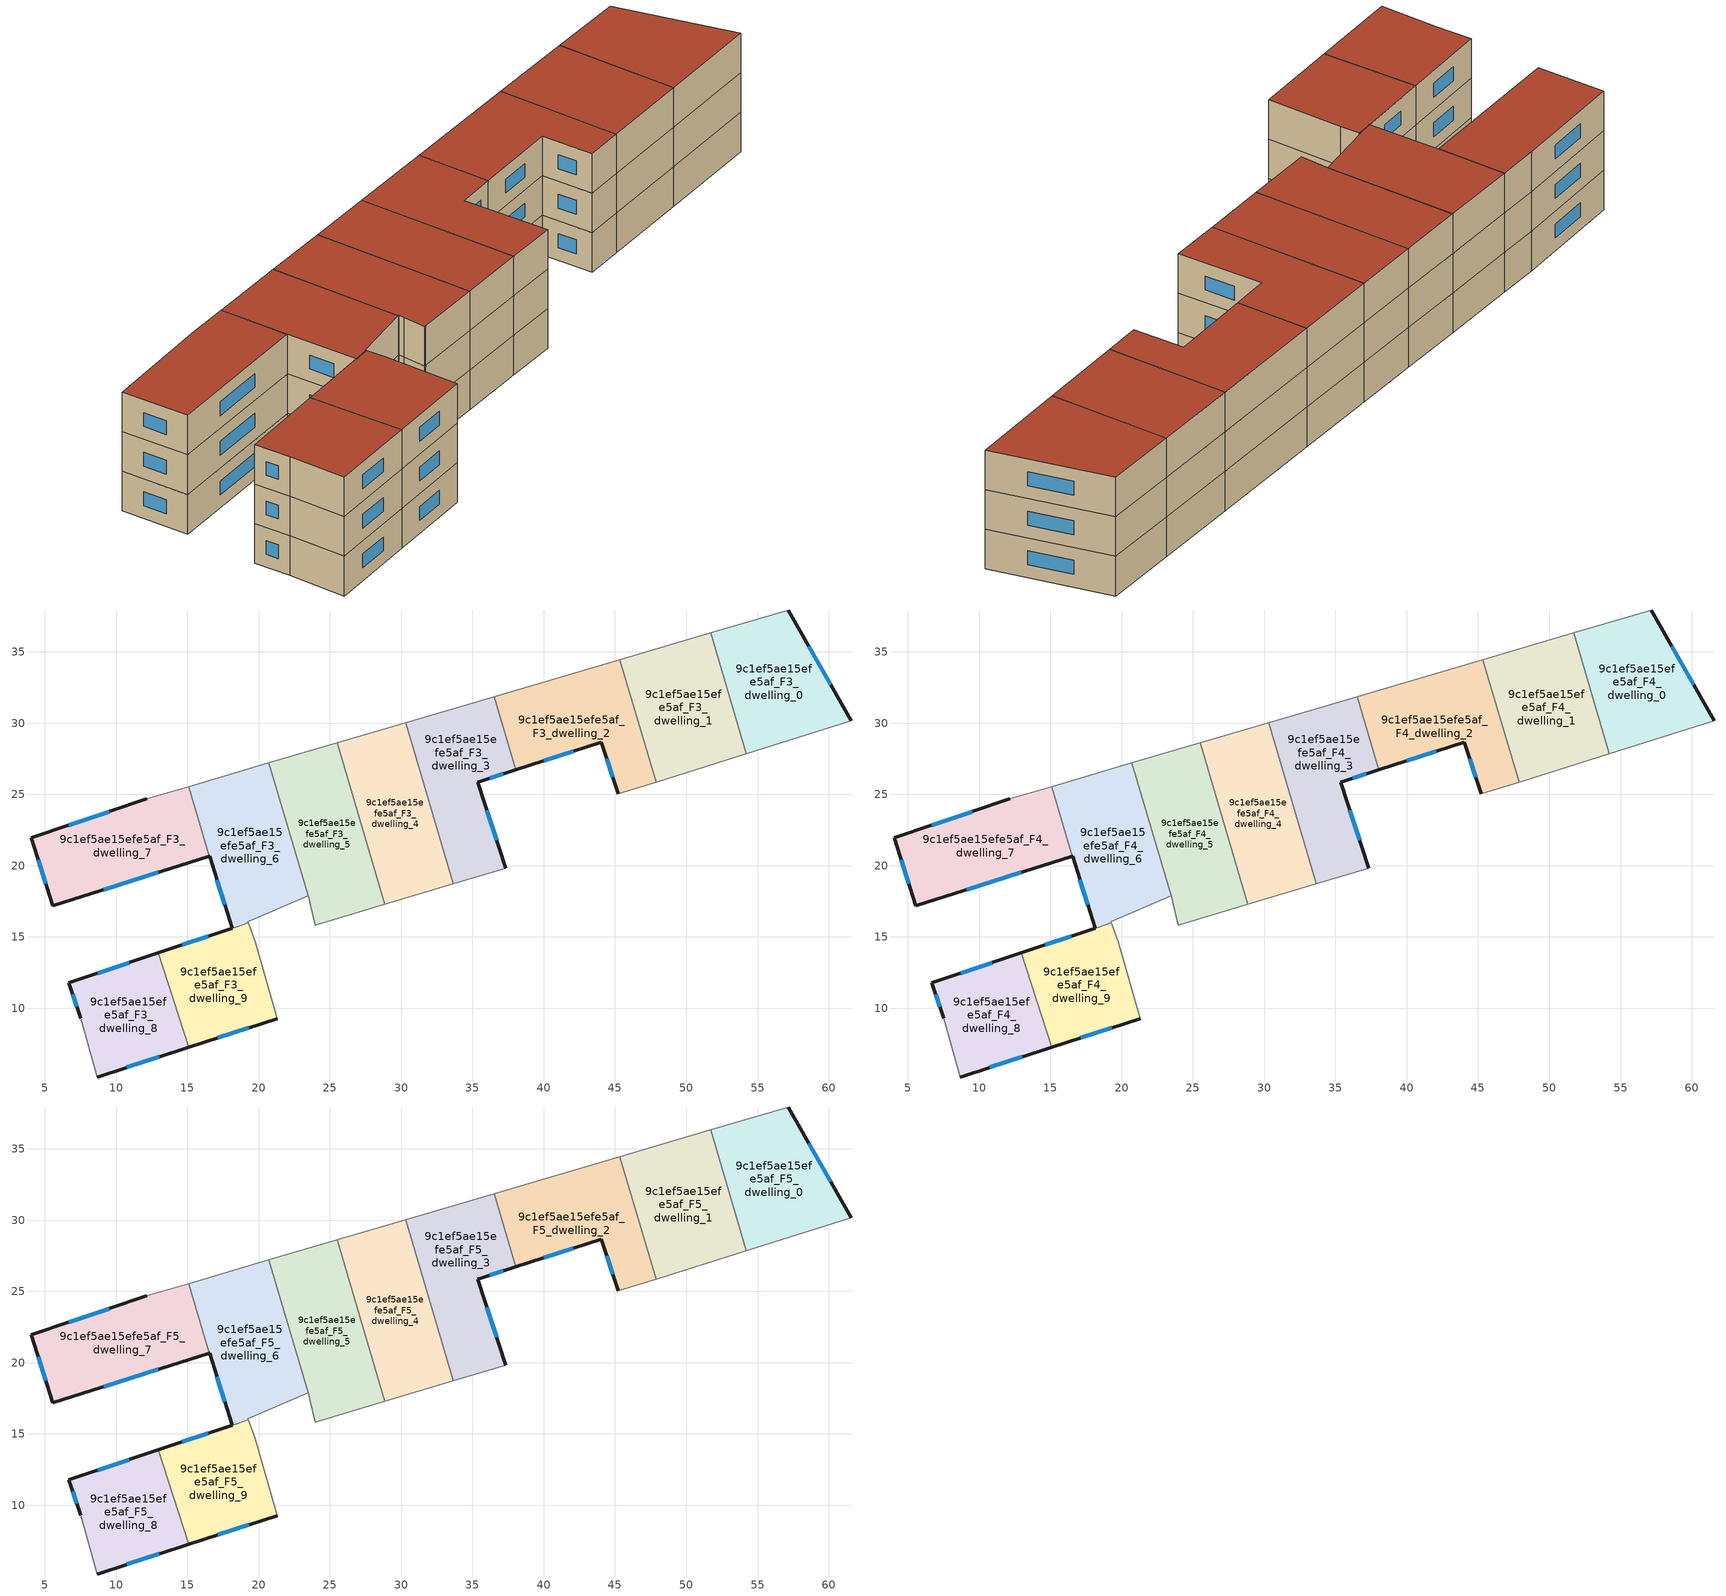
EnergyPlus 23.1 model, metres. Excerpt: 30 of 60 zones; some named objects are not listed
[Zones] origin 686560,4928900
9c1ef5ae15efe5af_F3_dwelling_0
 floor to 9c1ef5ae15efe5af_F2_dwelling_0 (EU_floor_Construction): 57.15,37.94 61.59,30.16 54.2,27.85 51.7,36.33 z9
 wall outside (EU_wall_Construction): 61.59,30.16 57.15,37.94 z9:12
 wall to 9c1ef5ae15efe5af_F3_dwelling_1 (EU_wall_Construction): 51.7,36.33 54.2,27.85 z9:12
 wall adiabatic (EU_wall_Construction): 57.15,37.94 51.7,36.33 / 54.2,27.85 61.59,30.16 z9:12
 window (EU_Window_Construction): 60.15,32.69 58.6,35.41 z9.98:11.02
9c1ef5ae15efe5af_F3_dwelling_1
 floor to 9c1ef5ae15efe5af_F2_dwelling_1 (EU_floor_Construction): 51.7,36.33 54.2,27.85 47.88,25.87 45.35,34.46 z9
 wall to 9c1ef5ae15efe5af_F3_dwelling_2 (EU_wall_Construction): 45.35,34.46 47.88,25.87 z9:12
 wall adiabatic (EU_wall_Construction): 51.7,36.33 45.35,34.46 / 47.88,25.87 54.2,27.85 z9:12
9c1ef5ae15efe5af_F3_dwelling_2
 floor to 9c1ef5ae15efe5af_F2_dwelling_2 (EU_floor_Construction): 45.35,34.46 47.88,25.87 45.23,25.04 44.03,28.67 38.04,26.72 36.53,31.86 z9
 wall outside (EU_wall_Construction): 38.04,26.72 44.03,28.67 45.23,25.04 z9:12
 wall to 9c1ef5ae15efe5af_F3_dwelling_3 (EU_wall_Construction): 36.53,31.86 38.04,26.72 z9:12
 wall adiabatic (EU_wall_Construction): 45.35,34.46 36.53,31.86 / 45.23,25.04 47.88,25.87 z9:12
 window (EU_Window_Construction): 44.42,27.49 44.84,26.22 / 39.99,27.35 42.08,28.04 z9.98:11.02
9c1ef5ae15efe5af_F3_dwelling_3
 floor to 9c1ef5ae15efe5af_F2_dwelling_3 (EU_floor_Construction): 36.53,31.86 38.04,26.72 35.35,25.85 37.33,19.83 33.64,18.72 30.31,30.03 z9
 wall outside (EU_wall_Construction): 37.33,19.83 35.35,25.85 38.04,26.72 z9:12
 wall adiabatic (EU_wall_Construction): 33.64,18.72 37.33,19.83 / 36.53,31.86 30.31,30.03 z9:12
 wall to 9c1ef5ae15efe5af_F3_dwelling_4 (EU_wall_Construction): 30.31,30.03 33.64,18.72 z9:12
 window (EU_Window_Construction): 36.69,21.79 36,23.89 / 36.23,26.13 37.17,26.44 z9.98:11.02
9c1ef5ae15efe5af_F3_dwelling_4
 floor to 9c1ef5ae15efe5af_F2_dwelling_4 (EU_floor_Construction): 30.31,30.03 33.64,18.72 28.85,17.29 25.51,28.62 z9
 wall to 9c1ef5ae15efe5af_F3_dwelling_5 (EU_wall_Construction): 25.51,28.62 28.85,17.29 z9:12
 wall adiabatic (EU_wall_Construction): 30.31,30.03 25.51,28.62 / 28.85,17.29 33.64,18.72 z9:12
9c1ef5ae15efe5af_F3_dwelling_5
 floor to 9c1ef5ae15efe5af_F2_dwelling_5 (EU_floor_Construction): 25.51,28.62 28.85,17.29 24.07,15.85 23.95,15.82 23.49,17.91 23.46,17.9 20.72,27.21 z9
 wall adiabatic (EU_wall_Construction): 23.46,17.9 23.49,17.91 23.59,17.45 / 25.51,28.62 20.72,27.21 / 23.6,17.45 23.95,15.82 24.07,15.85 28.85,17.29 z9:12
 wall to 9c1ef5ae15efe5af_F3_dwelling_6 (EU_wall_Construction): 20.72,27.21 23.46,17.9 z9:12
9c1ef5ae15efe5af_F3_dwelling_6
 floor to 9c1ef5ae15efe5af_F2_dwelling_6 (EU_floor_Construction): 20.72,27.21 23.46,17.9 19.23,16.06 19.26,15.99 18.38,15.69 18.15,15.6 18.14,15.62 16.56,20.66 16.53,20.65 15.09,25.55 z9
 wall outside (EU_wall_Construction): 16.53,20.65 16.56,20.66 18.14,15.62 z9:12
 wall adiabatic (EU_wall_Construction): 20.72,27.21 15.09,25.55 / 18.38,15.69 19.26,15.99 19.23,16.06 23.46,17.9 / 18.14,15.62 18.15,15.6 z9:12
 wall to 9c1ef5ae15efe5af_F3_dwelling_9 (EU_wall_Construction): 18.15,15.6 18.38,15.69 z9:12
 wall to 9c1ef5ae15efe5af_F3_dwelling_7 (EU_wall_Construction): 15.09,25.55 16.53,20.65 z9:12
 window (EU_Window_Construction): 17.07,19.02 17.63,17.26 z9.98:11.02
9c1ef5ae15efe5af_F3_dwelling_7
 floor to 9c1ef5ae15efe5af_F2_dwelling_7 (EU_floor_Construction): 15.09,25.55 16.53,20.65 5.54,17.19 4.03,21.96 12.15,24.68 z9
 wall outside (EU_wall_Construction): 12.15,24.68 4.03,21.96 5.54,17.19 16.53,20.65 z9:12
 wall adiabatic (EU_wall_Construction): 15.09,25.55 12.15,24.68 z9:12
 window (EU_Window_Construction): 9.11,18.32 12.96,19.53 / 4.52,20.41 5.04,18.74 / 9.5,23.8 6.67,22.84 z9.98:11.02
9c1ef5ae15efe5af_F3_dwelling_8
 floor to 9c1ef5ae15efe5af_F2_dwelling_8 (EU_floor_Construction): 12.96,13.88 15.1,7.26 8.67,5.17 7.52,9.28 6.67,11.78 z9
 wall outside (EU_wall_Construction): 8.67,5.17 15.1,7.26 / 12.96,13.88 6.67,11.78 7.52,9.28 z9:12
 wall adiabatic (EU_wall_Construction): 7.52,9.28 8.67,5.17 z9:12
 wall to 9c1ef5ae15efe5af_F3_dwelling_9 (EU_wall_Construction): 15.1,7.26 12.96,13.88 z9:12
 window (EU_Window_Construction): 10.76,5.85 13.01,6.58 / 6.94,10.97 7.24,10.09 / 10.91,13.2 8.71,12.46 z9.98:11.02
9c1ef5ae15efe5af_F3_dwelling_9
 floor to 9c1ef5ae15efe5af_F2_dwelling_9 (EU_floor_Construction): 19.29,15.92 19.74,14.65 21.31,9.27 15.1,7.26 12.96,13.88 18.14,15.61 18.15,15.6 18.38,15.69 19.26,15.99 z9
 wall outside (EU_wall_Construction): 18.14,15.61 12.96,13.88 / 15.1,7.26 21.31,9.27 z9:12
 wall adiabatic (EU_wall_Construction): 18.15,15.6 18.15,15.61 / 21.31,9.27 19.74,14.65 19.29,15.92 19.26,15.99 18.38,15.69 z9:12
 window (EU_Window_Construction): 16.46,15.05 14.64,14.44 / 17.12,7.91 19.29,8.62 z9.98:11.02
9c1ef5ae15efe5af_F4_dwelling_0
 floor to 9c1ef5ae15efe5af_F3_dwelling_0 (EU_floor_Construction): 57.15,37.94 61.59,30.16 54.2,27.85 51.7,36.33 z12
 wall outside (EU_wall_Construction): 61.59,30.16 57.15,37.94 z12:15
 wall to 9c1ef5ae15efe5af_F4_dwelling_1 (EU_wall_Construction): 51.7,36.33 54.2,27.85 z12:15
 wall adiabatic (EU_wall_Construction): 57.15,37.94 51.7,36.33 / 54.2,27.85 61.59,30.16 z12:15
 window (EU_Window_Construction): 60.15,32.69 58.6,35.41 z12.98:14.02
9c1ef5ae15efe5af_F4_dwelling_1
 floor to 9c1ef5ae15efe5af_F3_dwelling_1 (EU_floor_Construction): 51.7,36.33 54.2,27.85 47.88,25.87 45.35,34.46 z12
 wall to 9c1ef5ae15efe5af_F4_dwelling_2 (EU_wall_Construction): 45.35,34.46 47.88,25.87 z12:15
 wall adiabatic (EU_wall_Construction): 51.7,36.33 45.35,34.46 / 47.88,25.87 54.2,27.85 z12:15
9c1ef5ae15efe5af_F4_dwelling_2
 floor to 9c1ef5ae15efe5af_F3_dwelling_2 (EU_floor_Construction): 45.35,34.46 47.88,25.87 45.23,25.04 44.03,28.67 38.04,26.72 36.53,31.86 z12
 wall outside (EU_wall_Construction): 38.04,26.72 44.03,28.67 45.23,25.04 z12:15
 wall to 9c1ef5ae15efe5af_F4_dwelling_3 (EU_wall_Construction): 36.53,31.86 38.04,26.72 z12:15
 wall adiabatic (EU_wall_Construction): 45.35,34.46 36.53,31.86 / 45.23,25.04 47.88,25.87 z12:15
 window (EU_Window_Construction): 44.42,27.49 44.84,26.22 / 39.99,27.35 42.08,28.04 z12.98:14.02
9c1ef5ae15efe5af_F4_dwelling_3
 floor to 9c1ef5ae15efe5af_F3_dwelling_3 (EU_floor_Construction): 36.53,31.86 38.04,26.72 35.35,25.85 37.33,19.83 33.64,18.72 30.31,30.03 z12
 wall outside (EU_wall_Construction): 37.33,19.83 35.35,25.85 38.04,26.72 z12:15
 wall adiabatic (EU_wall_Construction): 33.64,18.72 37.33,19.83 / 36.53,31.86 30.31,30.03 z12:15
 wall to 9c1ef5ae15efe5af_F4_dwelling_4 (EU_wall_Construction): 30.31,30.03 33.64,18.72 z12:15
 window (EU_Window_Construction): 36.69,21.79 36,23.89 / 36.23,26.13 37.17,26.44 z12.98:14.02
9c1ef5ae15efe5af_F4_dwelling_4
 floor to 9c1ef5ae15efe5af_F3_dwelling_4 (EU_floor_Construction): 30.31,30.03 33.64,18.72 28.85,17.29 25.51,28.62 z12
 wall to 9c1ef5ae15efe5af_F4_dwelling_5 (EU_wall_Construction): 25.51,28.62 28.85,17.29 z12:15
 wall adiabatic (EU_wall_Construction): 30.31,30.03 25.51,28.62 / 28.85,17.29 33.64,18.72 z12:15
9c1ef5ae15efe5af_F4_dwelling_5
 floor to 9c1ef5ae15efe5af_F3_dwelling_5 (EU_floor_Construction): 25.51,28.62 28.85,17.29 24.07,15.85 23.95,15.82 23.49,17.91 23.46,17.9 20.72,27.21 z12
 wall adiabatic (EU_wall_Construction): 23.46,17.9 23.49,17.91 23.59,17.45 / 25.51,28.62 20.72,27.21 / 23.6,17.45 23.95,15.82 24.07,15.85 28.85,17.29 z12:15
 wall to 9c1ef5ae15efe5af_F4_dwelling_6 (EU_wall_Construction): 20.72,27.21 23.46,17.9 z12:15
9c1ef5ae15efe5af_F4_dwelling_6
 floor to 9c1ef5ae15efe5af_F3_dwelling_6 (EU_floor_Construction): 20.72,27.21 23.46,17.9 19.23,16.06 19.26,15.99 18.38,15.69 18.15,15.6 18.14,15.62 16.56,20.66 16.53,20.65 15.09,25.55 z12
 wall outside (EU_wall_Construction): 16.53,20.65 16.56,20.66 18.14,15.62 z12:15
 wall adiabatic (EU_wall_Construction): 20.72,27.21 15.09,25.55 / 18.38,15.69 19.26,15.99 19.23,16.06 23.46,17.9 / 18.14,15.62 18.15,15.6 z12:15
 wall to 9c1ef5ae15efe5af_F4_dwelling_9 (EU_wall_Construction): 18.15,15.6 18.38,15.69 z12:15
 wall to 9c1ef5ae15efe5af_F4_dwelling_7 (EU_wall_Construction): 15.09,25.55 16.53,20.65 z12:15
 window (EU_Window_Construction): 17.07,19.02 17.63,17.26 z12.98:14.02
9c1ef5ae15efe5af_F4_dwelling_7
 floor to 9c1ef5ae15efe5af_F3_dwelling_7 (EU_floor_Construction): 15.09,25.55 16.53,20.65 5.54,17.19 4.03,21.96 12.15,24.68 z12
 wall outside (EU_wall_Construction): 12.15,24.68 4.03,21.96 5.54,17.19 16.53,20.65 z12:15
 wall adiabatic (EU_wall_Construction): 15.09,25.55 12.15,24.68 z12:15
 window (EU_Window_Construction): 9.11,18.32 12.96,19.53 / 4.52,20.41 5.04,18.74 / 9.5,23.8 6.67,22.84 z12.98:14.02
9c1ef5ae15efe5af_F4_dwelling_8
 floor to 9c1ef5ae15efe5af_F3_dwelling_8 (EU_floor_Construction): 12.96,13.88 15.1,7.26 8.67,5.17 7.52,9.28 6.67,11.78 z12
 wall outside (EU_wall_Construction): 8.67,5.17 15.1,7.26 / 12.96,13.88 6.67,11.78 7.52,9.28 z12:15
 wall adiabatic (EU_wall_Construction): 7.52,9.28 8.67,5.17 z12:15
 wall to 9c1ef5ae15efe5af_F4_dwelling_9 (EU_wall_Construction): 15.1,7.26 12.96,13.88 z12:15
 window (EU_Window_Construction): 10.76,5.85 13.01,6.58 / 6.94,10.97 7.24,10.09 / 10.91,13.2 8.71,12.46 z12.98:14.02
9c1ef5ae15efe5af_F4_dwelling_9
 floor to 9c1ef5ae15efe5af_F3_dwelling_9 (EU_floor_Construction): 19.29,15.92 19.74,14.65 21.31,9.27 15.1,7.26 12.96,13.88 18.14,15.61 18.15,15.6 18.38,15.69 19.26,15.99 z12
 wall outside (EU_wall_Construction): 18.14,15.61 12.96,13.88 / 15.1,7.26 21.31,9.27 z12:15
 wall adiabatic (EU_wall_Construction): 18.15,15.6 18.15,15.61 / 21.31,9.27 19.74,14.65 19.29,15.92 19.26,15.99 18.38,15.69 z12:15
 window (EU_Window_Construction): 16.46,15.05 14.64,14.44 / 17.12,7.91 19.29,8.62 z12.98:14.02
9c1ef5ae15efe5af_F5_dwelling_0
 floor to 9c1ef5ae15efe5af_F4_dwelling_0 (EU_floor_Construction): 57.15,37.94 61.59,30.16 54.2,27.85 51.7,36.33 z15
 wall outside (EU_wall_Construction): 61.59,30.16 57.15,37.94 z15:18
 wall to 9c1ef5ae15efe5af_F5_dwelling_1 (EU_wall_Construction): 51.7,36.33 54.2,27.85 z15:18
 wall adiabatic (EU_wall_Construction): 57.15,37.94 51.7,36.33 / 54.2,27.85 61.59,30.16 z15:18
 window (EU_Window_Construction): 60.15,32.69 58.6,35.41 z15.98:17.02
 roof outside (EU_roof_Construction): 61.59,30.16 57.15,37.94 51.7,36.33 54.2,27.85 z18
9c1ef5ae15efe5af_F5_dwelling_1
 floor to 9c1ef5ae15efe5af_F4_dwelling_1 (EU_floor_Construction): 51.7,36.33 54.2,27.85 47.88,25.87 45.35,34.46 z15
 wall to 9c1ef5ae15efe5af_F5_dwelling_2 (EU_wall_Construction): 45.35,34.46 47.88,25.87 z15:18
 wall adiabatic (EU_wall_Construction): 51.7,36.33 45.35,34.46 / 47.88,25.87 54.2,27.85 z15:18
 roof outside (EU_roof_Construction): 54.2,27.85 51.7,36.33 45.35,34.46 47.88,25.87 z18
9c1ef5ae15efe5af_F5_dwelling_2
 floor to 9c1ef5ae15efe5af_F4_dwelling_2 (EU_floor_Construction): 45.35,34.46 47.88,25.87 45.23,25.04 44.03,28.67 38.04,26.72 36.53,31.86 z15
 wall outside (EU_wall_Construction): 38.04,26.72 44.03,28.67 45.23,25.04 z15:18
 wall to 9c1ef5ae15efe5af_F5_dwelling_3 (EU_wall_Construction): 36.53,31.86 38.04,26.72 z15:18
 wall adiabatic (EU_wall_Construction): 45.35,34.46 36.53,31.86 / 45.23,25.04 47.88,25.87 z15:18
 window (EU_Window_Construction): 44.42,27.49 44.84,26.22 / 39.99,27.35 42.08,28.04 z15.98:17.02
 roof outside (EU_roof_Construction): 47.88,25.87 45.35,34.46 36.53,31.86 38.04,26.72 44.03,28.67 45.23,25.04 z18
9c1ef5ae15efe5af_F5_dwelling_3
 floor to 9c1ef5ae15efe5af_F4_dwelling_3 (EU_floor_Construction): 36.53,31.86 38.04,26.72 35.35,25.85 37.33,19.83 33.64,18.72 30.31,30.03 z15
 wall outside (EU_wall_Construction): 37.33,19.83 35.35,25.85 38.04,26.72 z15:18
 wall adiabatic (EU_wall_Construction): 33.64,18.72 37.33,19.83 / 36.53,31.86 30.31,30.03 z15:18
 wall to 9c1ef5ae15efe5af_F5_dwelling_4 (EU_wall_Construction): 30.31,30.03 33.64,18.72 z15:18
 window (EU_Window_Construction): 36.69,21.79 36,23.89 / 36.23,26.13 37.17,26.44 z15.98:17.02
 roof outside (EU_roof_Construction): 37.33,19.83 35.35,25.85 38.04,26.72 36.53,31.86 30.31,30.03 33.64,18.72 z18
9c1ef5ae15efe5af_F5_dwelling_4
 floor to 9c1ef5ae15efe5af_F4_dwelling_4 (EU_floor_Construction): 30.31,30.03 33.64,18.72 28.85,17.29 25.51,28.62 z15
 wall to 9c1ef5ae15efe5af_F5_dwelling_5 (EU_wall_Construction): 25.51,28.62 28.85,17.29 z15:18
 wall adiabatic (EU_wall_Construction): 30.31,30.03 25.51,28.62 / 28.85,17.29 33.64,18.72 z15:18
 roof outside (EU_roof_Construction): 33.64,18.72 30.31,30.03 25.51,28.62 28.85,17.29 z18
9c1ef5ae15efe5af_F5_dwelling_5
 floor to 9c1ef5ae15efe5af_F4_dwelling_5 (EU_floor_Construction): 25.51,28.62 28.85,17.29 24.07,15.85 23.95,15.82 23.49,17.91 23.46,17.9 20.72,27.21 z15
 wall adiabatic (EU_wall_Construction): 23.46,17.9 23.49,17.91 23.59,17.45 / 25.51,28.62 20.72,27.21 / 23.6,17.45 23.95,15.82 24.07,15.85 28.85,17.29 z15:18
 wall to 9c1ef5ae15efe5af_F5_dwelling_6 (EU_wall_Construction): 20.72,27.21 23.46,17.9 z15:18
 roof outside (EU_roof_Construction): 28.85,17.29 25.51,28.62 20.72,27.21 23.46,17.9 23.49,17.91 23.95,15.82 24.07,15.85 z18
9c1ef5ae15efe5af_F5_dwelling_6
 floor to 9c1ef5ae15efe5af_F4_dwelling_6 (EU_floor_Construction): 20.72,27.21 23.46,17.9 19.23,16.06 19.26,15.99 18.38,15.69 18.15,15.6 18.14,15.62 16.56,20.66 16.53,20.65 15.09,25.55 z15
 wall outside (EU_wall_Construction): 16.53,20.65 16.56,20.66 18.14,15.62 z15:18
 wall adiabatic (EU_wall_Construction): 20.72,27.21 15.09,25.55 / 18.38,15.69 19.26,15.99 19.23,16.06 23.46,17.9 / 18.14,15.62 18.15,15.6 z15:18
 wall to 9c1ef5ae15efe5af_F5_dwelling_9 (EU_wall_Construction): 18.15,15.6 18.38,15.69 z15:18
 wall to 9c1ef5ae15efe5af_F5_dwelling_7 (EU_wall_Construction): 15.09,25.55 16.53,20.65 z15:18
 window (EU_Window_Construction): 17.07,19.02 17.63,17.26 z15.98:17.02
 roof outside (EU_roof_Construction): 23.46,17.9 20.72,27.21 15.09,25.55 16.53,20.65 16.56,20.66 18.14,15.62 18.15,15.6 18.38,15.69 19.26,15.99 19.23,16.06 z18
9c1ef5ae15efe5af_F5_dwelling_7
 floor to 9c1ef5ae15efe5af_F4_dwelling_7 (EU_floor_Construction): 15.09,25.55 16.53,20.65 5.54,17.19 4.03,21.96 12.15,24.68 z15
 wall outside (EU_wall_Construction): 12.15,24.68 4.03,21.96 5.54,17.19 16.53,20.65 z15:18
 wall adiabatic (EU_wall_Construction): 15.09,25.55 12.15,24.68 z15:18
 window (EU_Window_Construction): 9.11,18.32 12.96,19.53 / 4.52,20.41 5.04,18.74 / 9.5,23.8 6.67,22.84 z15.98:17.02
 roof outside (EU_roof_Construction): 16.53,20.65 15.09,25.55 12.15,24.68 4.03,21.96 5.54,17.19 z18
9c1ef5ae15efe5af_F5_dwelling_8
 floor to 9c1ef5ae15efe5af_F4_dwelling_8 (EU_floor_Construction): 12.96,13.88 15.1,7.26 8.67,5.17 7.52,9.28 6.67,11.78 z15
 wall outside (EU_wall_Construction): 8.67,5.17 15.1,7.26 / 12.96,13.88 6.67,11.78 7.52,9.28 z15:18
 wall adiabatic (EU_wall_Construction): 7.52,9.28 8.67,5.17 z15:18
 wall to 9c1ef5ae15efe5af_F5_dwelling_9 (EU_wall_Construction): 15.1,7.26 12.96,13.88 z15:18
 window (EU_Window_Construction): 10.76,5.85 13.01,6.58 / 6.94,10.97 7.24,10.09 / 10.91,13.2 8.71,12.46 z15.98:17.02
 roof outside (EU_roof_Construction): 15.1,7.26 12.96,13.88 6.67,11.78 7.52,9.28 8.67,5.17 z18
9c1ef5ae15efe5af_F5_dwelling_9
 floor to 9c1ef5ae15efe5af_F4_dwelling_9 (EU_floor_Construction): 19.29,15.92 19.74,14.65 21.31,9.27 15.1,7.26 12.96,13.88 18.14,15.61 18.15,15.6 18.38,15.69 19.26,15.99 z15
 wall outside (EU_wall_Construction): 18.14,15.61 12.96,13.88 / 15.1,7.26 21.31,9.27 z15:18
 wall adiabatic (EU_wall_Construction): 18.15,15.6 18.15,15.61 / 21.31,9.27 19.74,14.65 19.29,15.92 19.26,15.99 18.38,15.69 z15:18
 window (EU_Window_Construction): 16.46,15.05 14.64,14.44 / 17.12,7.91 19.29,8.62 z15.98:17.02
 roof outside (EU_roof_Construction): 21.31,9.27 19.74,14.65 19.29,15.92 19.26,15.99 18.38,15.69 18.15,15.6 18.15,15.61 12.96,13.88 15.1,7.26 z18
[Building]
EU S2 Campaign: North Axis=0; Terrain=City; Solar Distribution=FullExterior
[Site:Location]
Bologna: Latitude=44.5; Longitude=11.25; Time Zone=1; Elevation=37
[SizingPeriod:WeatherFileDays]
AnnualSizingPeriod: Begin Month=1; Begin Day of Month=1; End Month=12; End Day of Month=31; Day of Week for Start Day=Monday; Use Weather File Daylight Saving Period=No; Use Weather File Rain and Snow Indicators=No
[MATERIAL]
EU_InternalMass_Material: Roughness=MediumRough; Thickness=0.1; Conductivity=1; Density=1800; Specific Heat=900; Thermal Absorptance=0.9; Solar Absorptance=0.7; Visible Absorptance=0.7
[MATERIAL:NOMASS] Roughness=MediumRough; Thermal Absorptance=0.9; Solar Absorptance=0.7; Visible Absorptance=0.7
Name | Thermal Resistance
EU_wall_NoMass | 0.905828
EU_roof_NoMass | 0.37593
EU_floor_NoMass | 0.67114
[WINDOWMATERIAL:SIMPLEGLAZINGSYSTEM]
EU_Window_SimpleGlazing: UFactor=4.52486; Solar Heat Gain Coefficient=0.85; Visible Transmittance=0.85
[CONSTRUCTION]
EU_wall_Construction: EU_wall_NoMass
EU_roof_Construction: EU_roof_NoMass
EU_floor_Construction: EU_floor_NoMass
EU_Window_Construction: EU_Window_SimpleGlazing
EU_InternalMass_Construction: EU_InternalMass_Material
[ZONE] Type=1; Multiplier=1; Ceiling Height=autocalculate; Floor Area=autocalculate; Part of Total Floor Area=Yes
Name | Volume
9c1ef5ae15efe5af_F3_dwelling_0; 9c1ef5ae15efe5af_F4_dwelling_0; 9c1ef5ae15efe5af_F5_dwelling_0 | 177.014
9c1ef5ae15efe5af_F3_dwelling_1; 9c1ef5ae15efe5af_F4_dwelling_1; 9c1ef5ae15efe5af_F5_dwelling_1 | 176.984
9c1ef5ae15efe5af_F3_dwelling_2; 9c1ef5ae15efe5af_F4_dwelling_2; 9c1ef5ae15efe5af_F5_dwelling_2 | 177.02
9c1ef5ae15efe5af_F3_dwelling_3; 9c1ef5ae15efe5af_F4_dwelling_3; 9c1ef5ae15efe5af_F5_dwelling_3 | 176.994
9c1ef5ae15efe5af_F3_dwelling_4; 9c1ef5ae15efe5af_F4_dwelling_4; 9c1ef5ae15efe5af_F5_dwelling_4 | 176.999
9c1ef5ae15efe5af_F3_dwelling_5; 9c1ef5ae15efe5af_F4_dwelling_5; 9c1ef5ae15efe5af_F5_dwelling_5 | 177.272
9c1ef5ae15efe5af_F3_dwelling_6; 9c1ef5ae15efe5af_F4_dwelling_6; 9c1ef5ae15efe5af_F5_dwelling_6 | 176.254
9c1ef5ae15efe5af_F3_dwelling_7; 9c1ef5ae15efe5af_F4_dwelling_7; 9c1ef5ae15efe5af_F5_dwelling_7 | 176.983
9c1ef5ae15efe5af_F3_dwelling_8; 9c1ef5ae15efe5af_F4_dwelling_8; 9c1ef5ae15efe5af_F5_dwelling_8 | 138.414
9c1ef5ae15efe5af_F3_dwelling_9; 9c1ef5ae15efe5af_F4_dwelling_9; 9c1ef5ae15efe5af_F5_dwelling_9 | 138.912
[INTERNALMASS] Construction=EU_InternalMass_Construction
Name | Zone or ZoneList | Surface Area
9c1ef5ae15efe5af_F3_dwelling_0_EU_InternalMass | 9c1ef5ae15efe5af_F3_dwelling_0 | 59.0049
9c1ef5ae15efe5af_F3_dwelling_1_EU_InternalMass | 9c1ef5ae15efe5af_F3_dwelling_1 | 58.9946
9c1ef5ae15efe5af_F3_dwelling_2_EU_InternalMass | 9c1ef5ae15efe5af_F3_dwelling_2 | 59.0062
9c1ef5ae15efe5af_F3_dwelling_3_EU_InternalMass | 9c1ef5ae15efe5af_F3_dwelling_3 | 58.9984
9c1ef5ae15efe5af_F3_dwelling_4_EU_InternalMass | 9c1ef5ae15efe5af_F3_dwelling_4 | 58.9996
9c1ef5ae15efe5af_F3_dwelling_5_EU_InternalMass | 9c1ef5ae15efe5af_F3_dwelling_5 | 59.0876
9c1ef5ae15efe5af_F3_dwelling_6_EU_InternalMass | 9c1ef5ae15efe5af_F3_dwelling_6 | 58.752
9c1ef5ae15efe5af_F3_dwelling_7_EU_InternalMass | 9c1ef5ae15efe5af_F3_dwelling_7 | 58.9941
9c1ef5ae15efe5af_F3_dwelling_8_EU_InternalMass | 9c1ef5ae15efe5af_F3_dwelling_8 | 46.1381
9c1ef5ae15efe5af_F3_dwelling_9_EU_InternalMass | 9c1ef5ae15efe5af_F3_dwelling_9 | 46.3051
9c1ef5ae15efe5af_F4_dwelling_0_EU_InternalMass | 9c1ef5ae15efe5af_F4_dwelling_0 | 59.0049
9c1ef5ae15efe5af_F4_dwelling_1_EU_InternalMass | 9c1ef5ae15efe5af_F4_dwelling_1 | 58.9946
9c1ef5ae15efe5af_F4_dwelling_2_EU_InternalMass | 9c1ef5ae15efe5af_F4_dwelling_2 | 59.0062
9c1ef5ae15efe5af_F4_dwelling_3_EU_InternalMass | 9c1ef5ae15efe5af_F4_dwelling_3 | 58.9984
9c1ef5ae15efe5af_F4_dwelling_4_EU_InternalMass | 9c1ef5ae15efe5af_F4_dwelling_4 | 58.9996
9c1ef5ae15efe5af_F4_dwelling_5_EU_InternalMass | 9c1ef5ae15efe5af_F4_dwelling_5 | 59.0876
9c1ef5ae15efe5af_F4_dwelling_6_EU_InternalMass | 9c1ef5ae15efe5af_F4_dwelling_6 | 58.752
9c1ef5ae15efe5af_F4_dwelling_7_EU_InternalMass | 9c1ef5ae15efe5af_F4_dwelling_7 | 58.9941
9c1ef5ae15efe5af_F4_dwelling_8_EU_InternalMass | 9c1ef5ae15efe5af_F4_dwelling_8 | 46.1381
9c1ef5ae15efe5af_F4_dwelling_9_EU_InternalMass | 9c1ef5ae15efe5af_F4_dwelling_9 | 46.3051
9c1ef5ae15efe5af_F5_dwelling_0_EU_InternalMass | 9c1ef5ae15efe5af_F5_dwelling_0 | 59.0049
9c1ef5ae15efe5af_F5_dwelling_1_EU_InternalMass | 9c1ef5ae15efe5af_F5_dwelling_1 | 58.9946
9c1ef5ae15efe5af_F5_dwelling_2_EU_InternalMass | 9c1ef5ae15efe5af_F5_dwelling_2 | 59.0062
9c1ef5ae15efe5af_F5_dwelling_3_EU_InternalMass | 9c1ef5ae15efe5af_F5_dwelling_3 | 58.9984
9c1ef5ae15efe5af_F5_dwelling_4_EU_InternalMass | 9c1ef5ae15efe5af_F5_dwelling_4 | 58.9996
9c1ef5ae15efe5af_F5_dwelling_5_EU_InternalMass | 9c1ef5ae15efe5af_F5_dwelling_5 | 59.0876
9c1ef5ae15efe5af_F5_dwelling_6_EU_InternalMass | 9c1ef5ae15efe5af_F5_dwelling_6 | 58.752
9c1ef5ae15efe5af_F5_dwelling_7_EU_InternalMass | 9c1ef5ae15efe5af_F5_dwelling_7 | 58.9941
9c1ef5ae15efe5af_F5_dwelling_8_EU_InternalMass | 9c1ef5ae15efe5af_F5_dwelling_8 | 46.1381
9c1ef5ae15efe5af_F5_dwelling_9_EU_InternalMass | 9c1ef5ae15efe5af_F5_dwelling_9 | 46.3051
[OTHEREQUIPMENT] Fuel Type=Electricity; Design Level Calculation Method=Watts/Area; Power per Zone Floor Area=1; Fraction Latent=0; Fraction Radiant=0; Fraction Lost=0; Carbon Dioxide Generation Rate=0; EndUse Subcategory=EU_Step8_InternalGains
Name | Zone or ZoneList or Space or SpaceList | Schedule
EU_Step8_InternalGain_9c1ef5ae15efe5af_F3_dwelling_0_f000 | 9c1ef5ae15efe5af_F3_dwelling_0 | EU_Step8_GainSchedule_9c1ef5ae15efe5af_F3_dwelling_0_f000
EU_Step8_InternalGain_9c1ef5ae15efe5af_F3_dwelling_1_f000 | 9c1ef5ae15efe5af_F3_dwelling_1 | EU_Step8_GainSchedule_9c1ef5ae15efe5af_F3_dwelling_1_f000
EU_Step8_InternalGain_9c1ef5ae15efe5af_F3_dwelling_2_f000 | 9c1ef5ae15efe5af_F3_dwelling_2 | EU_Step8_GainSchedule_9c1ef5ae15efe5af_F3_dwelling_2_f000
EU_Step8_InternalGain_9c1ef5ae15efe5af_F3_dwelling_3_f000 | 9c1ef5ae15efe5af_F3_dwelling_3 | EU_Step8_GainSchedule_9c1ef5ae15efe5af_F3_dwelling_3_f000
EU_Step8_InternalGain_9c1ef5ae15efe5af_F3_dwelling_4_f000 | 9c1ef5ae15efe5af_F3_dwelling_4 | EU_Step8_GainSchedule_9c1ef5ae15efe5af_F3_dwelling_4_f000
EU_Step8_InternalGain_9c1ef5ae15efe5af_F3_dwelling_5_f000 | 9c1ef5ae15efe5af_F3_dwelling_5 | EU_Step8_GainSchedule_9c1ef5ae15efe5af_F3_dwelling_5_f000
EU_Step8_InternalGain_9c1ef5ae15efe5af_F3_dwelling_6_f000 | 9c1ef5ae15efe5af_F3_dwelling_6 | EU_Step8_GainSchedule_9c1ef5ae15efe5af_F3_dwelling_6_f000
EU_Step8_InternalGain_9c1ef5ae15efe5af_F3_dwelling_7_f000 | 9c1ef5ae15efe5af_F3_dwelling_7 | EU_Step8_GainSchedule_9c1ef5ae15efe5af_F3_dwelling_7_f000
EU_Step8_InternalGain_9c1ef5ae15efe5af_F3_dwelling_8_f000 | 9c1ef5ae15efe5af_F3_dwelling_8 | EU_Step8_GainSchedule_9c1ef5ae15efe5af_F3_dwelling_8_f000
EU_Step8_InternalGain_9c1ef5ae15efe5af_F3_dwelling_9_f000 | 9c1ef5ae15efe5af_F3_dwelling_9 | EU_Step8_GainSchedule_9c1ef5ae15efe5af_F3_dwelling_9_f000
EU_Step8_InternalGain_9c1ef5ae15efe5af_F4_dwelling_0_f000 | 9c1ef5ae15efe5af_F4_dwelling_0 | EU_Step8_GainSchedule_9c1ef5ae15efe5af_F4_dwelling_0_f000
EU_Step8_InternalGain_9c1ef5ae15efe5af_F4_dwelling_1_f000 | 9c1ef5ae15efe5af_F4_dwelling_1 | EU_Step8_GainSchedule_9c1ef5ae15efe5af_F4_dwelling_1_f000
EU_Step8_InternalGain_9c1ef5ae15efe5af_F4_dwelling_2_f000 | 9c1ef5ae15efe5af_F4_dwelling_2 | EU_Step8_GainSchedule_9c1ef5ae15efe5af_F4_dwelling_2_f000
EU_Step8_InternalGain_9c1ef5ae15efe5af_F4_dwelling_3_f000 | 9c1ef5ae15efe5af_F4_dwelling_3 | EU_Step8_GainSchedule_9c1ef5ae15efe5af_F4_dwelling_3_f000
EU_Step8_InternalGain_9c1ef5ae15efe5af_F4_dwelling_4_f000 | 9c1ef5ae15efe5af_F4_dwelling_4 | EU_Step8_GainSchedule_9c1ef5ae15efe5af_F4_dwelling_4_f000
EU_Step8_InternalGain_9c1ef5ae15efe5af_F4_dwelling_5_f000 | 9c1ef5ae15efe5af_F4_dwelling_5 | EU_Step8_GainSchedule_9c1ef5ae15efe5af_F4_dwelling_5_f000
EU_Step8_InternalGain_9c1ef5ae15efe5af_F4_dwelling_6_f000 | 9c1ef5ae15efe5af_F4_dwelling_6 | EU_Step8_GainSchedule_9c1ef5ae15efe5af_F4_dwelling_6_f000
EU_Step8_InternalGain_9c1ef5ae15efe5af_F4_dwelling_7_f000 | 9c1ef5ae15efe5af_F4_dwelling_7 | EU_Step8_GainSchedule_9c1ef5ae15efe5af_F4_dwelling_7_f000
EU_Step8_InternalGain_9c1ef5ae15efe5af_F4_dwelling_8_f000 | 9c1ef5ae15efe5af_F4_dwelling_8 | EU_Step8_GainSchedule_9c1ef5ae15efe5af_F4_dwelling_8_f000
EU_Step8_InternalGain_9c1ef5ae15efe5af_F4_dwelling_9_f000 | 9c1ef5ae15efe5af_F4_dwelling_9 | EU_Step8_GainSchedule_9c1ef5ae15efe5af_F4_dwelling_9_f000
EU_Step8_InternalGain_9c1ef5ae15efe5af_F5_dwelling_0_f000 | 9c1ef5ae15efe5af_F5_dwelling_0 | EU_Step8_GainSchedule_9c1ef5ae15efe5af_F5_dwelling_0_f000
EU_Step8_InternalGain_9c1ef5ae15efe5af_F5_dwelling_1_f000 | 9c1ef5ae15efe5af_F5_dwelling_1 | EU_Step8_GainSchedule_9c1ef5ae15efe5af_F5_dwelling_1_f000
EU_Step8_InternalGain_9c1ef5ae15efe5af_F5_dwelling_2_f000 | 9c1ef5ae15efe5af_F5_dwelling_2 | EU_Step8_GainSchedule_9c1ef5ae15efe5af_F5_dwelling_2_f000
EU_Step8_InternalGain_9c1ef5ae15efe5af_F5_dwelling_3_f000 | 9c1ef5ae15efe5af_F5_dwelling_3 | EU_Step8_GainSchedule_9c1ef5ae15efe5af_F5_dwelling_3_f000
EU_Step8_InternalGain_9c1ef5ae15efe5af_F5_dwelling_4_f000 | 9c1ef5ae15efe5af_F5_dwelling_4 | EU_Step8_GainSchedule_9c1ef5ae15efe5af_F5_dwelling_4_f000
EU_Step8_InternalGain_9c1ef5ae15efe5af_F5_dwelling_5_f000 | 9c1ef5ae15efe5af_F5_dwelling_5 | EU_Step8_GainSchedule_9c1ef5ae15efe5af_F5_dwelling_5_f000
EU_Step8_InternalGain_9c1ef5ae15efe5af_F5_dwelling_6_f000 | 9c1ef5ae15efe5af_F5_dwelling_6 | EU_Step8_GainSchedule_9c1ef5ae15efe5af_F5_dwelling_6_f000
EU_Step8_InternalGain_9c1ef5ae15efe5af_F5_dwelling_7_f000 | 9c1ef5ae15efe5af_F5_dwelling_7 | EU_Step8_GainSchedule_9c1ef5ae15efe5af_F5_dwelling_7_f000
EU_Step8_InternalGain_9c1ef5ae15efe5af_F5_dwelling_8_f000 | 9c1ef5ae15efe5af_F5_dwelling_8 | EU_Step8_GainSchedule_9c1ef5ae15efe5af_F5_dwelling_8_f000
EU_Step8_InternalGain_9c1ef5ae15efe5af_F5_dwelling_9_f000 | 9c1ef5ae15efe5af_F5_dwelling_9 | EU_Step8_GainSchedule_9c1ef5ae15efe5af_F5_dwelling_9_f000
[ZONEVENTILATION:DESIGNFLOWRATE] Schedule=EU_AlwaysOn; Design Flow Rate Calculation Method=AirChanges/Hour; Air Changes per Hour=0.73129; Ventilation Type=Natural; Fan Pressure Rise=0; Fan Total Efficiency=1; Constant Term Coefficient=1; Temperature Term Coefficient=0; Velocity Term Coefficient=0; Velocity Squared Term Coefficient=0; Minimum Indoor Temperature=-100; Maximum Indoor Temperature=100; Delta Temperature=-100; Minimum Outdoor Temperature=-100; Maximum Outdoor Temperature=100; Maximum Wind Speed=40
Name | Zone or ZoneList or Space or SpaceList
EU_ConstantAir_9c1ef5ae15efe5af_F3_dwelling_0 | 9c1ef5ae15efe5af_F3_dwelling_0
EU_ConstantAir_9c1ef5ae15efe5af_F3_dwelling_1 | 9c1ef5ae15efe5af_F3_dwelling_1
EU_ConstantAir_9c1ef5ae15efe5af_F3_dwelling_2 | 9c1ef5ae15efe5af_F3_dwelling_2
EU_ConstantAir_9c1ef5ae15efe5af_F3_dwelling_3 | 9c1ef5ae15efe5af_F3_dwelling_3
EU_ConstantAir_9c1ef5ae15efe5af_F3_dwelling_4 | 9c1ef5ae15efe5af_F3_dwelling_4
EU_ConstantAir_9c1ef5ae15efe5af_F3_dwelling_5 | 9c1ef5ae15efe5af_F3_dwelling_5
EU_ConstantAir_9c1ef5ae15efe5af_F3_dwelling_6 | 9c1ef5ae15efe5af_F3_dwelling_6
EU_ConstantAir_9c1ef5ae15efe5af_F3_dwelling_7 | 9c1ef5ae15efe5af_F3_dwelling_7
EU_ConstantAir_9c1ef5ae15efe5af_F3_dwelling_8 | 9c1ef5ae15efe5af_F3_dwelling_8
EU_ConstantAir_9c1ef5ae15efe5af_F3_dwelling_9 | 9c1ef5ae15efe5af_F3_dwelling_9
EU_ConstantAir_9c1ef5ae15efe5af_F4_dwelling_0 | 9c1ef5ae15efe5af_F4_dwelling_0
EU_ConstantAir_9c1ef5ae15efe5af_F4_dwelling_1 | 9c1ef5ae15efe5af_F4_dwelling_1
EU_ConstantAir_9c1ef5ae15efe5af_F4_dwelling_2 | 9c1ef5ae15efe5af_F4_dwelling_2
EU_ConstantAir_9c1ef5ae15efe5af_F4_dwelling_3 | 9c1ef5ae15efe5af_F4_dwelling_3
EU_ConstantAir_9c1ef5ae15efe5af_F4_dwelling_4 | 9c1ef5ae15efe5af_F4_dwelling_4
EU_ConstantAir_9c1ef5ae15efe5af_F4_dwelling_5 | 9c1ef5ae15efe5af_F4_dwelling_5
EU_ConstantAir_9c1ef5ae15efe5af_F4_dwelling_6 | 9c1ef5ae15efe5af_F4_dwelling_6
EU_ConstantAir_9c1ef5ae15efe5af_F4_dwelling_7 | 9c1ef5ae15efe5af_F4_dwelling_7
EU_ConstantAir_9c1ef5ae15efe5af_F4_dwelling_8 | 9c1ef5ae15efe5af_F4_dwelling_8
EU_ConstantAir_9c1ef5ae15efe5af_F4_dwelling_9 | 9c1ef5ae15efe5af_F4_dwelling_9
EU_ConstantAir_9c1ef5ae15efe5af_F5_dwelling_0 | 9c1ef5ae15efe5af_F5_dwelling_0
EU_ConstantAir_9c1ef5ae15efe5af_F5_dwelling_1 | 9c1ef5ae15efe5af_F5_dwelling_1
EU_ConstantAir_9c1ef5ae15efe5af_F5_dwelling_2 | 9c1ef5ae15efe5af_F5_dwelling_2
EU_ConstantAir_9c1ef5ae15efe5af_F5_dwelling_3 | 9c1ef5ae15efe5af_F5_dwelling_3
EU_ConstantAir_9c1ef5ae15efe5af_F5_dwelling_4 | 9c1ef5ae15efe5af_F5_dwelling_4
EU_ConstantAir_9c1ef5ae15efe5af_F5_dwelling_5 | 9c1ef5ae15efe5af_F5_dwelling_5
EU_ConstantAir_9c1ef5ae15efe5af_F5_dwelling_6 | 9c1ef5ae15efe5af_F5_dwelling_6
EU_ConstantAir_9c1ef5ae15efe5af_F5_dwelling_7 | 9c1ef5ae15efe5af_F5_dwelling_7
EU_ConstantAir_9c1ef5ae15efe5af_F5_dwelling_8 | 9c1ef5ae15efe5af_F5_dwelling_8
EU_ConstantAir_9c1ef5ae15efe5af_F5_dwelling_9 | 9c1ef5ae15efe5af_F5_dwelling_9
[HVACTEMPLATE:THERMOSTAT] Constant Heating Setpoint=20; Constant Cooling Setpoint=50
EU_HeatOnly_9c1ef5ae15efe5af_F5_dwelling_6; EU_HeatOnly_9c1ef5ae15efe5af_F5_dwelling_7; EU_HeatOnly_9c1ef5ae15efe5af_F5_dwelling_8; EU_HeatOnly_9c1ef5ae15efe5af_F5_dwelling_9
[HVACTEMPLATE:ZONE:IDEALLOADSAIRSYSTEM] System Availability Schedule=EU_AlwaysOn; Maximum Heating Supply Air Temperature=50; Minimum Cooling Supply Air Temperature=13; Maximum Heating Supply Air Humidity Ratio=0.0156; Minimum Cooling Supply Air Humidity Ratio=0.0077; Heating Limit=NoLimit; Cooling Limit=NoLimit; Heating Availability Schedule=EU_AlwaysOn; Cooling Availability Schedule=EU_CoolingOff; Dehumidification Control Type=ConstantSensibleHeatRatio; Cooling Sensible Heat Ratio=0.7; Dehumidification Setpoint=60; Humidification Control Type=None; Humidification Setpoint=30; Outdoor Air Method=None; Outdoor Air Flow Rate per Person=0.00944; Outdoor Air Flow Rate per Zone Floor Area=0; Outdoor Air Flow Rate per Zone=0; Demand Controlled Ventilation Type=None; Outdoor Air Economizer Type=NoEconomizer; Heat Recovery Type=None; Sensible Heat Recovery Effectiveness=0.7; Latent Heat Recovery Effectiveness=0.65
Name | Template Thermostat
9c1ef5ae15efe5af_F3_dwelling_0 | EU_HeatOnly_9c1ef5ae15efe5af_F3_dwelling_0
9c1ef5ae15efe5af_F3_dwelling_1 | EU_HeatOnly_9c1ef5ae15efe5af_F3_dwelling_1
9c1ef5ae15efe5af_F3_dwelling_2 | EU_HeatOnly_9c1ef5ae15efe5af_F3_dwelling_2
9c1ef5ae15efe5af_F3_dwelling_3 | EU_HeatOnly_9c1ef5ae15efe5af_F3_dwelling_3
9c1ef5ae15efe5af_F3_dwelling_4 | EU_HeatOnly_9c1ef5ae15efe5af_F3_dwelling_4
9c1ef5ae15efe5af_F3_dwelling_5 | EU_HeatOnly_9c1ef5ae15efe5af_F3_dwelling_5
9c1ef5ae15efe5af_F3_dwelling_6 | EU_HeatOnly_9c1ef5ae15efe5af_F3_dwelling_6
9c1ef5ae15efe5af_F3_dwelling_7 | EU_HeatOnly_9c1ef5ae15efe5af_F3_dwelling_7
9c1ef5ae15efe5af_F3_dwelling_8 | EU_HeatOnly_9c1ef5ae15efe5af_F3_dwelling_8
9c1ef5ae15efe5af_F3_dwelling_9 | EU_HeatOnly_9c1ef5ae15efe5af_F3_dwelling_9
9c1ef5ae15efe5af_F4_dwelling_0 | EU_HeatOnly_9c1ef5ae15efe5af_F4_dwelling_0
9c1ef5ae15efe5af_F4_dwelling_1 | EU_HeatOnly_9c1ef5ae15efe5af_F4_dwelling_1
9c1ef5ae15efe5af_F4_dwelling_2 | EU_HeatOnly_9c1ef5ae15efe5af_F4_dwelling_2
9c1ef5ae15efe5af_F4_dwelling_3 | EU_HeatOnly_9c1ef5ae15efe5af_F4_dwelling_3
9c1ef5ae15efe5af_F4_dwelling_4 | EU_HeatOnly_9c1ef5ae15efe5af_F4_dwelling_4
9c1ef5ae15efe5af_F4_dwelling_5 | EU_HeatOnly_9c1ef5ae15efe5af_F4_dwelling_5
9c1ef5ae15efe5af_F4_dwelling_6 | EU_HeatOnly_9c1ef5ae15efe5af_F4_dwelling_6
9c1ef5ae15efe5af_F4_dwelling_7 | EU_HeatOnly_9c1ef5ae15efe5af_F4_dwelling_7
9c1ef5ae15efe5af_F4_dwelling_8 | EU_HeatOnly_9c1ef5ae15efe5af_F4_dwelling_8
9c1ef5ae15efe5af_F4_dwelling_9 | EU_HeatOnly_9c1ef5ae15efe5af_F4_dwelling_9
9c1ef5ae15efe5af_F5_dwelling_0 | EU_HeatOnly_9c1ef5ae15efe5af_F5_dwelling_0
9c1ef5ae15efe5af_F5_dwelling_1 | EU_HeatOnly_9c1ef5ae15efe5af_F5_dwelling_1
9c1ef5ae15efe5af_F5_dwelling_2 | EU_HeatOnly_9c1ef5ae15efe5af_F5_dwelling_2
9c1ef5ae15efe5af_F5_dwelling_3 | EU_HeatOnly_9c1ef5ae15efe5af_F5_dwelling_3
9c1ef5ae15efe5af_F5_dwelling_4 | EU_HeatOnly_9c1ef5ae15efe5af_F5_dwelling_4
9c1ef5ae15efe5af_F5_dwelling_5 | EU_HeatOnly_9c1ef5ae15efe5af_F5_dwelling_5
9c1ef5ae15efe5af_F5_dwelling_6 | EU_HeatOnly_9c1ef5ae15efe5af_F5_dwelling_6
9c1ef5ae15efe5af_F5_dwelling_7 | EU_HeatOnly_9c1ef5ae15efe5af_F5_dwelling_7
9c1ef5ae15efe5af_F5_dwelling_8 | EU_HeatOnly_9c1ef5ae15efe5af_F5_dwelling_8
9c1ef5ae15efe5af_F5_dwelling_9 | EU_HeatOnly_9c1ef5ae15efe5af_F5_dwelling_9
[SIZING:ZONE] Zone Cooling Design Supply Air Temperature Input Method=SupplyAirTemperature; Zone Cooling Design Supply Air Temperature=13; Zone Heating Design Supply Air Temperature Input Method=SupplyAirTemperature; Zone Heating Design Supply Air Temperature=50; Zone Cooling Design Supply Air Humidity Ratio=0.008; Zone Heating Design Supply Air Humidity Ratio=0.008; Cooling Design Air Flow Method=DesignDay; Cooling Design Air Flow Rate=0; Cooling Minimum Air Flow per Zone Floor Area=0.000762; Cooling Minimum Air Flow=0; Cooling Minimum Air Flow Fraction=0.2; Heating Design Air Flow Method=DesignDay; Heating Design Air Flow Rate=0; Heating Maximum Air Flow per Zone Floor Area=0.002032; Heating Maximum Air Flow=0.141576; Heating Maximum Air Flow Fraction=0.3; Account for Dedicated Outdoor Air System=No; Dedicated Outdoor Air System Control Strategy=NeutralSupplyAir; Dedicated Outdoor Air Low Setpoint Temperature for Design=autosize; Dedicated Outdoor Air High Setpoint Temperature for Design=autosize; Zone Load Sizing Method=Sensible Load Only No Latent Load; Zone Latent Cooling Design Supply Air Humidity Ratio Input Method=HumidityRatioDifference; Zone Cooling Design Supply Air Humidity Ratio Difference=0.005; Zone Latent Heating Design Supply Air Humidity Ratio Input Method=HumidityRatioDifference; Zone Humidification Design Supply Air Humidity Ratio Difference=0.005
9c1ef5ae15efe5af_F3_dwelling_0; 9c1ef5ae15efe5af_F3_dwelling_1; 9c1ef5ae15efe5af_F3_dwelling_2; 9c1ef5ae15efe5af_F3_dwelling_3; 9c1ef5ae15efe5af_F3_dwelling_4; 9c1ef5ae15efe5af_F3_dwelling_5; 9c1ef5ae15efe5af_F3_dwelling_6; 9c1ef5ae15efe5af_F3_dwelling_7; 9c1ef5ae15efe5af_F3_dwelling_8; 9c1ef5ae15efe5af_F3_dwelling_9; 9c1ef5ae15efe5af_F4_dwelling_0; 9c1ef5ae15efe5af_F4_dwelling_1; 9c1ef5ae15efe5af_F4_dwelling_2; 9c1ef5ae15efe5af_F4_dwelling_3; 9c1ef5ae15efe5af_F4_dwelling_4; 9c1ef5ae15efe5af_F4_dwelling_5; 9c1ef5ae15efe5af_F4_dwelling_6; 9c1ef5ae15efe5af_F4_dwelling_7; 9c1ef5ae15efe5af_F4_dwelling_8; 9c1ef5ae15efe5af_F4_dwelling_9; 9c1ef5ae15efe5af_F5_dwelling_0; 9c1ef5ae15efe5af_F5_dwelling_1; 9c1ef5ae15efe5af_F5_dwelling_2; 9c1ef5ae15efe5af_F5_dwelling_3; 9c1ef5ae15efe5af_F5_dwelling_4; 9c1ef5ae15efe5af_F5_dwelling_5; 9c1ef5ae15efe5af_F5_dwelling_6; 9c1ef5ae15efe5af_F5_dwelling_7; 9c1ef5ae15efe5af_F5_dwelling_8; 9c1ef5ae15efe5af_F5_dwelling_9
[SCHEDULE:CONSTANT]
Name | Hourly Value
EU_AlwaysOn | 1
EU_CoolingOff | 0
[SCHEDULE:FILE] Column Number=1; Rows to Skip at Top=0; Number of Hours of Data=8760; Column Separator=Comma; Interpolate to Timestep=No; Minutes per Item=60; Adjust Schedule for Daylight Savings=Yes
Name | File
EU_Step8_GainSchedule_9c1ef5ae15efe5af_F3_dwelling_0_f000 | ../../schedules/9c1ef5ae15efe5af/9c1ef5ae15efe5af_F3_dwelling_0_f000_gain.csv
EU_Step8_GainSchedule_9c1ef5ae15efe5af_F3_dwelling_1_f000 | ../../schedules/9c1ef5ae15efe5af/9c1ef5ae15efe5af_F3_dwelling_1_f000_gain.csv
EU_Step8_GainSchedule_9c1ef5ae15efe5af_F3_dwelling_2_f000 | ../../schedules/9c1ef5ae15efe5af/9c1ef5ae15efe5af_F3_dwelling_2_f000_gain.csv
EU_Step8_GainSchedule_9c1ef5ae15efe5af_F3_dwelling_3_f000 | ../../schedules/9c1ef5ae15efe5af/9c1ef5ae15efe5af_F3_dwelling_3_f000_gain.csv
EU_Step8_GainSchedule_9c1ef5ae15efe5af_F3_dwelling_4_f000 | ../../schedules/9c1ef5ae15efe5af/9c1ef5ae15efe5af_F3_dwelling_4_f000_gain.csv
EU_Step8_GainSchedule_9c1ef5ae15efe5af_F3_dwelling_5_f000 | ../../schedules/9c1ef5ae15efe5af/9c1ef5ae15efe5af_F3_dwelling_5_f000_gain.csv
EU_Step8_GainSchedule_9c1ef5ae15efe5af_F3_dwelling_6_f000 | ../../schedules/9c1ef5ae15efe5af/9c1ef5ae15efe5af_F3_dwelling_6_f000_gain.csv
EU_Step8_GainSchedule_9c1ef5ae15efe5af_F3_dwelling_7_f000 | ../../schedules/9c1ef5ae15efe5af/9c1ef5ae15efe5af_F3_dwelling_7_f000_gain.csv
EU_Step8_GainSchedule_9c1ef5ae15efe5af_F3_dwelling_8_f000 | ../../schedules/9c1ef5ae15efe5af/9c1ef5ae15efe5af_F3_dwelling_8_f000_gain.csv
EU_Step8_GainSchedule_9c1ef5ae15efe5af_F3_dwelling_9_f000 | ../../schedules/9c1ef5ae15efe5af/9c1ef5ae15efe5af_F3_dwelling_9_f000_gain.csv
EU_Step8_GainSchedule_9c1ef5ae15efe5af_F4_dwelling_0_f000 | ../../schedules/9c1ef5ae15efe5af/9c1ef5ae15efe5af_F4_dwelling_0_f000_gain.csv
EU_Step8_GainSchedule_9c1ef5ae15efe5af_F4_dwelling_1_f000 | ../../schedules/9c1ef5ae15efe5af/9c1ef5ae15efe5af_F4_dwelling_1_f000_gain.csv
EU_Step8_GainSchedule_9c1ef5ae15efe5af_F4_dwelling_2_f000 | ../../schedules/9c1ef5ae15efe5af/9c1ef5ae15efe5af_F4_dwelling_2_f000_gain.csv
EU_Step8_GainSchedule_9c1ef5ae15efe5af_F4_dwelling_3_f000 | ../../schedules/9c1ef5ae15efe5af/9c1ef5ae15efe5af_F4_dwelling_3_f000_gain.csv
EU_Step8_GainSchedule_9c1ef5ae15efe5af_F4_dwelling_4_f000 | ../../schedules/9c1ef5ae15efe5af/9c1ef5ae15efe5af_F4_dwelling_4_f000_gain.csv
EU_Step8_GainSchedule_9c1ef5ae15efe5af_F4_dwelling_5_f000 | ../../schedules/9c1ef5ae15efe5af/9c1ef5ae15efe5af_F4_dwelling_5_f000_gain.csv
EU_Step8_GainSchedule_9c1ef5ae15efe5af_F4_dwelling_6_f000 | ../../schedules/9c1ef5ae15efe5af/9c1ef5ae15efe5af_F4_dwelling_6_f000_gain.csv
EU_Step8_GainSchedule_9c1ef5ae15efe5af_F4_dwelling_7_f000 | ../../schedules/9c1ef5ae15efe5af/9c1ef5ae15efe5af_F4_dwelling_7_f000_gain.csv
EU_Step8_GainSchedule_9c1ef5ae15efe5af_F4_dwelling_8_f000 | ../../schedules/9c1ef5ae15efe5af/9c1ef5ae15efe5af_F4_dwelling_8_f000_gain.csv
EU_Step8_GainSchedule_9c1ef5ae15efe5af_F4_dwelling_9_f000 | ../../schedules/9c1ef5ae15efe5af/9c1ef5ae15efe5af_F4_dwelling_9_f000_gain.csv
EU_Step8_GainSchedule_9c1ef5ae15efe5af_F5_dwelling_0_f000 | ../../schedules/9c1ef5ae15efe5af/9c1ef5ae15efe5af_F5_dwelling_0_f000_gain.csv
EU_Step8_GainSchedule_9c1ef5ae15efe5af_F5_dwelling_1_f000 | ../../schedules/9c1ef5ae15efe5af/9c1ef5ae15efe5af_F5_dwelling_1_f000_gain.csv
EU_Step8_GainSchedule_9c1ef5ae15efe5af_F5_dwelling_2_f000 | ../../schedules/9c1ef5ae15efe5af/9c1ef5ae15efe5af_F5_dwelling_2_f000_gain.csv
EU_Step8_GainSchedule_9c1ef5ae15efe5af_F5_dwelling_3_f000 | ../../schedules/9c1ef5ae15efe5af/9c1ef5ae15efe5af_F5_dwelling_3_f000_gain.csv
EU_Step8_GainSchedule_9c1ef5ae15efe5af_F5_dwelling_4_f000 | ../../schedules/9c1ef5ae15efe5af/9c1ef5ae15efe5af_F5_dwelling_4_f000_gain.csv
EU_Step8_GainSchedule_9c1ef5ae15efe5af_F5_dwelling_5_f000 | ../../schedules/9c1ef5ae15efe5af/9c1ef5ae15efe5af_F5_dwelling_5_f000_gain.csv
EU_Step8_GainSchedule_9c1ef5ae15efe5af_F5_dwelling_6_f000 | ../../schedules/9c1ef5ae15efe5af/9c1ef5ae15efe5af_F5_dwelling_6_f000_gain.csv
EU_Step8_GainSchedule_9c1ef5ae15efe5af_F5_dwelling_7_f000 | ../../schedules/9c1ef5ae15efe5af/9c1ef5ae15efe5af_F5_dwelling_7_f000_gain.csv
EU_Step8_GainSchedule_9c1ef5ae15efe5af_F5_dwelling_8_f000 | ../../schedules/9c1ef5ae15efe5af/9c1ef5ae15efe5af_F5_dwelling_8_f000_gain.csv
EU_Step8_GainSchedule_9c1ef5ae15efe5af_F5_dwelling_9_f000 | ../../schedules/9c1ef5ae15efe5af/9c1ef5ae15efe5af_F5_dwelling_9_f000_gain.csv
